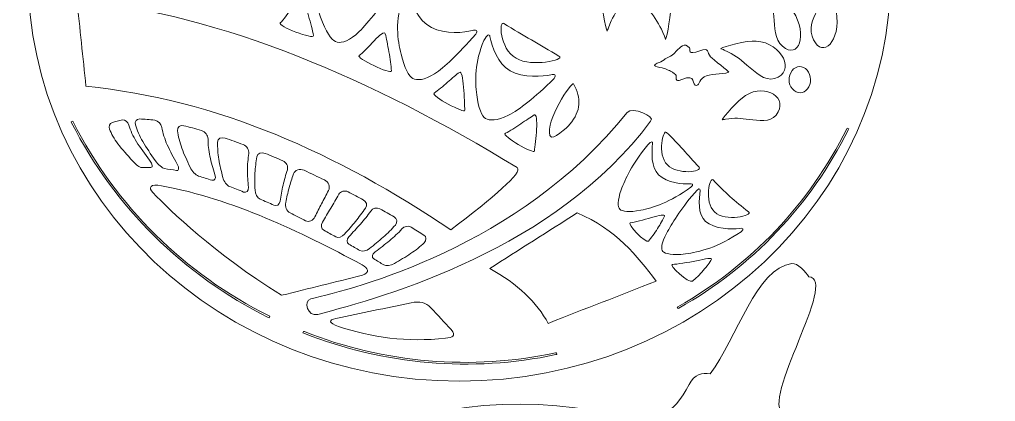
# Model space of a CAD drawing. Header units: centimetres. Extents: x -17.1 to 15.8, y -12.4 to 11.5.
# Drawn here: x -17.06 to -5.74, y -0.8 to 3.62 of the extents above; entities that cross this region are included whole.
import ezdxf

# ---------------------------------------------------------------- set-up
doc = ezdxf.new("R2010")
doc.units = ezdxf.units.CM
doc.header["$MEASUREMENT"] = 0
doc.layers.add('layer 1', color=7, linetype='Continuous')

msp = doc.modelspace()

# ---------------------------------------------------------------- linework, layer by layer
at = {"layer": 'layer 1', "color": 250, "lineweight": 9}
for points, knots in [([(-6.95005, 4.15942), (-6.95191, 4.15942), (-6.95289, 4.15942), (-6.95289, 4.15942), (-6.95289, 4.15942), (-6.84752, 5.73556), (-7.51588, 7.33864), (-8.77513, 8.37979), (-8.77513, 8.37979), (-8.79575, 8.46833), (-8.84181, 8.61394), (-8.91381, 8.68233), (-8.91381, 8.68233), (-9.13474, 8.85594), (-8.71631, 9.31358), (-8.98261, 9.44621), (-8.98261, 9.44621), (-9.26421, 9.59635), (-8.33799, 11.01398), (-8.69105, 11.03685), (-8.69105, 11.03685), (-8.71994, 11.08745), (-8.82446, 11.19837), (-8.88571, 11.19063), (-8.88571, 11.19063), (-9.29943, 11.13835), (-9.52256, 10.32966), (-9.83538, 9.91048), (-9.83538, 9.91048), (-9.92912, 9.92759), (-10.01468, 9.90805), (-10.0781, 9.78866), (-10.0781, 9.78866), (-10.16897, 9.62331), (-10.26619, 9.47242), (-10.40031, 9.45505), (-10.40031, 9.45505), (-10.49859, 9.44231), (-10.65307, 9.42234), (-10.76512, 9.39729), (-10.76512, 9.39729), (-13.01352, 9.98274), (-15.42172, 8.97058), (-16.47814, 6.84959), (-16.47814, 6.84959), (-16.90797, 5.98662), (-17.05648, 5.05557), (-16.95871, 4.15766), (-16.95871, 4.15766), (-16.95865, 4.15708), (-16.95831, 4.15942), (-16.9589, 4.15942), (-16.9589, 4.15942), (-16.9589, 1.55008), (-14.71835, -0.56519), (-11.95448, -0.56519), (-11.95448, -0.56519), (-9.1906, -0.56519), (-6.95005, 1.55008), (-6.95005, 4.15942)], [0, 0, 0, 0, 0.0625, 0.0625, 0.0625, 0.0625, 0.125, 0.125, 0.125, 0.125, 0.1875, 0.1875, 0.1875, 0.1875, 0.25, 0.25, 0.25, 0.25, 0.3125, 0.3125, 0.3125, 0.3125, 0.375, 0.375, 0.375, 0.375, 0.4375, 0.4375, 0.4375, 0.4375, 0.5, 0.5, 0.5, 0.5, 0.5625, 0.5625, 0.5625, 0.5625, 0.625, 0.625, 0.625, 0.625, 0.6875, 0.6875, 0.6875, 0.6875, 0.75, 0.75, 0.75, 0.75, 0.8125, 0.8125, 0.8125, 0.8125, 0.875, 0.875, 0.875, 0.875, 1, 1, 1, 1]), ([(-13.59799, 4.33257), (-13.57101, 4.40862), (-13.5456, 4.4225), (-13.53293, 4.38577), (-13.53293, 4.38577), (-13.49468, 4.27485), (-13.40524, 4.07081), (-13.24722, 4.00215), (-13.24722, 4.00215), (-13.08212, 3.93038), (-12.84975, 3.9651), (-12.76835, 3.99613), (-12.76835, 3.99613), (-12.72755, 4.01171), (-12.69341, 4.00043), (-12.72295, 3.95577), (-12.72295, 3.95577), (-12.82171, 3.82615), (-12.90816, 3.72438), (-12.97806, 3.63945), (-12.97806, 3.63945), (-13.04656, 3.55616), (-13.10434, 3.4917), (-13.15606, 3.44716), (-13.15606, 3.44716), (-13.25855, 3.35888), (-13.34566, 3.34712), (-13.39197, 3.36807), (-13.39197, 3.36807), (-13.43894, 3.38929), (-13.50459, 3.48446), (-13.56411, 3.65234), (-13.56411, 3.65234), (-13.59388, 3.73625), (-13.62377, 3.83718), (-13.63462, 3.9536), (-13.63462, 3.9536), (-13.64527, 4.06736), (-13.6349, 4.19562), (-13.59799, 4.33257)], [0, 0, 0, 0, 0.09090909, 0.09090909, 0.09090909, 0.09090909, 0.18181818, 0.18181818, 0.18181818, 0.18181818, 0.27272727, 0.27272727, 0.27272727, 0.27272727, 0.36363636, 0.36363636, 0.36363636, 0.36363636, 0.45454545, 0.45454545, 0.45454545, 0.45454545, 0.54545455, 0.54545455, 0.54545455, 0.54545455, 0.63636364, 0.63636364, 0.63636364, 0.63636364, 0.72727273, 0.72727273, 0.72727273, 0.72727273, 0.81818182, 0.81818182, 0.81818182, 0.81818182, 1, 1, 1, 1]), ([(-10.24094, 3.48937), (-10.26043, 3.52102), (-10.3132, 3.80833), (-10.30609, 3.9217), (-10.30609, 3.9217), (-10.2859, 4.24353), (-10.0093, 4.37909), (-9.95245, 4.11365), (-9.95245, 4.11365), (-9.92608, 3.99056), (-10.01203, 3.88775), (-10.08126, 3.78993), (-10.08126, 3.78993), (-10.14245, 3.70346), (-10.18356, 3.64664), (-10.22633, 3.5287), (-10.22633, 3.5287), (-10.23033, 3.51771), (-10.23971, 3.4874), (-10.24094, 3.48937)], [0, 0, 0, 0, 0.16666667, 0.16666667, 0.16666667, 0.16666667, 0.33333333, 0.33333333, 0.33333333, 0.33333333, 0.5, 0.5, 0.5, 0.5, 0.66666667, 0.66666667, 0.66666667, 0.66666667, 1, 1, 1, 1]), ([(-9.56274, 3.3919), (-9.54391, 3.42251), (-9.49662, 3.70669), (-9.50374, 3.82064), (-9.50374, 3.82064), (-9.52383, 4.14263), (-9.79427, 4.29103), (-9.85315, 4.02768), (-9.85315, 4.02768), (-9.88058, 3.90498), (-9.79351, 3.79734), (-9.72503, 3.69677), (-9.72503, 3.69677), (-9.66394, 3.607), (-9.6235, 3.55024), (-9.57668, 3.43148), (-9.57668, 3.43148), (-9.5723, 3.4203), (-9.56364, 3.39044), (-9.56274, 3.3919)], [0, 0, 0, 0, 0.16666667, 0.16666667, 0.16666667, 0.16666667, 0.33333333, 0.33333333, 0.33333333, 0.33333333, 0.5, 0.5, 0.5, 0.5, 0.66666667, 0.66666667, 0.66666667, 0.66666667, 1, 1, 1, 1]), ([(-7.68661, 4.0877), (-7.66701, 4.05695), (-7.58239, 3.76958), (-7.57429, 3.65242), (-7.57429, 3.65242), (-7.55139, 3.32122), (-7.77785, 3.16713), (-7.86228, 3.43209), (-7.86228, 3.43209), (-7.90141, 3.5548), (-7.83577, 3.66388), (-7.78701, 3.76849), (-7.78701, 3.76849), (-7.74392, 3.8608), (-7.71645, 3.92274), (-7.69303, 4.04471), (-7.69303, 4.04471), (-7.69068, 4.05709), (-7.68729, 4.08879), (-7.68661, 4.0877)], [0, 0, 0, 0, 0.16666667, 0.16666667, 0.16666667, 0.16666667, 0.33333333, 0.33333333, 0.33333333, 0.33333333, 0.5, 0.5, 0.5, 0.5, 0.66666667, 0.66666667, 0.66666667, 0.66666667, 1, 1, 1, 1]), ([(-8.36872, 4.00464), (-8.33693, 3.9933), (-8.14178, 3.80918), (-8.08167, 3.71492), (-8.08167, 3.71492), (-7.91225, 3.44912), (-8.01531, 3.14996), (-8.20599, 3.31521), (-8.20599, 3.31521), (-8.29654, 3.3937), (-8.29657, 3.53357), (-8.30644, 3.65915), (-8.30644, 3.65915), (-8.31511, 3.76916), (-8.31924, 3.84293), (-8.35539, 3.96384), (-8.35539, 3.96384), (-8.35851, 3.97432), (-8.36977, 4.00499), (-8.36872, 4.00464)], [0, 0, 0, 0, 0.16666667, 0.16666667, 0.16666667, 0.16666667, 0.33333333, 0.33333333, 0.33333333, 0.33333333, 0.5, 0.5, 0.5, 0.5, 0.66666667, 0.66666667, 0.66666667, 0.66666667, 1, 1, 1, 1]), ([(-16.39157, 3.85637), (-14.68008, 3.66677), (-12.97877, 2.94208), (-11.28334, 1.90802), (-11.28334, 1.90802), (-11.2132, 1.85524), (-11.55788, 1.56453), (-12.05431, 1.18683), (-12.05431, 1.18683), (-13.3711, 2.07402), (-14.76205, 2.69791), (-16.28592, 2.85024), (-16.28592, 2.85024), (-16.32111, 3.18562), (-16.35635, 3.52098), (-16.39157, 3.85637)], [0, 0, 0, 0, 0.2, 0.2, 0.2, 0.2, 0.4, 0.4, 0.4, 0.4, 0.6, 0.6, 0.6, 0.6, 1, 1, 1, 1]), ([(-14.03284, 3.58372), (-14.0722, 3.55298), (-13.6353, 3.38214), (-13.64591, 3.43845), (-13.64591, 3.43845), (-13.65727, 3.49882), (-13.68026, 3.58354), (-13.70416, 3.6664), (-13.70416, 3.6664), (-13.72832, 3.7501), (-13.75298, 3.83099), (-13.76939, 3.88178), (-13.76939, 3.88178), (-13.78104, 3.91787), (-13.83381, 3.86137), (-13.88606, 3.78493), (-13.88606, 3.78493), (-13.93842, 3.70831), (-13.99597, 3.61254), (-14.03284, 3.58372)], [0, 0, 0, 0, 0.16666667, 0.16666667, 0.16666667, 0.16666667, 0.33333333, 0.33333333, 0.33333333, 0.33333333, 0.5, 0.5, 0.5, 0.5, 0.66666667, 0.66666667, 0.66666667, 0.66666667, 1, 1, 1, 1]), ([(-12.60813, 3.87647), (-12.57638, 3.94898), (-12.55115, 3.96016), (-12.54086, 3.92387), (-12.54086, 3.92387), (-12.50883, 3.81124), (-12.43274, 3.60748), (-12.27929, 3.52979), (-12.27929, 3.52979), (-12.12174, 3.45006), (-11.8869, 3.47078), (-11.80585, 3.4968), (-11.80585, 3.4968), (-11.76387, 3.51029), (-11.7313, 3.49738), (-11.76329, 3.4551), (-11.76329, 3.4551), (-11.86982, 3.33327), (-11.96245, 3.23825), (-12.0402, 3.16218), (-12.0402, 3.16218), (-12.11728, 3.08676), (-12.18473, 3.03183), (-12.24324, 2.99424), (-12.24324, 2.99424), (-12.35915, 2.91977), (-12.4495, 2.91619), (-12.49306, 2.93987), (-12.49306, 2.93987), (-12.53886, 2.96479), (-12.5921, 3.06056), (-12.63117, 3.22223), (-12.63117, 3.22223), (-12.65083, 3.3036), (-12.67065, 3.40176), (-12.67116, 3.51317), (-12.67116, 3.51317), (-12.67167, 3.62328), (-12.65286, 3.74577), (-12.60813, 3.87647)], [0, 0, 0, 0, 0.09090909, 0.09090909, 0.09090909, 0.09090909, 0.18181818, 0.18181818, 0.18181818, 0.18181818, 0.27272727, 0.27272727, 0.27272727, 0.27272727, 0.36363636, 0.36363636, 0.36363636, 0.36363636, 0.45454545, 0.45454545, 0.45454545, 0.45454545, 0.54545455, 0.54545455, 0.54545455, 0.54545455, 0.63636364, 0.63636364, 0.63636364, 0.63636364, 0.72727273, 0.72727273, 0.72727273, 0.72727273, 0.81818182, 0.81818182, 0.81818182, 0.81818182, 1, 1, 1, 1]), ([(-11.43684, 3.57564), (-11.49709, 3.62128), (-11.49516, 3.29188), (-11.29532, 3.17436), (-11.29532, 3.17436), (-11.20017, 3.11838), (-11.06108, 3.11736), (-10.95419, 3.13144), (-10.95419, 3.13144), (-10.84139, 3.14631), (-10.75729, 3.17462), (-10.79897, 3.2005), (-10.79897, 3.2005), (-11.0289, 3.33222), (-11.20954, 3.44014), (-11.43684, 3.57564)], [0, 0, 0, 0, 0.2, 0.2, 0.2, 0.2, 0.4, 0.4, 0.4, 0.4, 0.6, 0.6, 0.6, 0.6, 1, 1, 1, 1]), ([(-13.11816, 3.20764), (-13.16223, 3.1831), (-12.73944, 2.97613), (-12.74274, 3.03044), (-12.74274, 3.03044), (-12.74621, 3.08823), (-12.75801, 3.16973), (-12.77191, 3.24955), (-12.77191, 3.24955), (-12.78591, 3.32997), (-12.80222, 3.40816), (-12.81375, 3.45778), (-12.81375, 3.45778), (-12.82192, 3.49281), (-12.87996, 3.44419), (-12.94206, 3.37845), (-12.94206, 3.37845), (-13.00463, 3.31226), (-13.07664, 3.23074), (-13.11816, 3.20764)], [0, 0, 0, 0, 0.16666667, 0.16666667, 0.16666667, 0.16666667, 0.33333333, 0.33333333, 0.33333333, 0.33333333, 0.5, 0.5, 0.5, 0.5, 0.66666667, 0.66666667, 0.66666667, 0.66666667, 1, 1, 1, 1]), ([(-11.6695, 3.38181), (-11.6329, 3.45092), (-11.60718, 3.46172), (-11.59915, 3.42512), (-11.59915, 3.42512), (-11.57467, 3.31363), (-11.51372, 3.11142), (-11.36699, 3.03047), (-11.36699, 3.03047), (-11.21568, 2.94696), (-10.9795, 2.96067), (-10.89539, 2.98353), (-10.89539, 2.98353), (-10.85235, 2.99525), (-10.82099, 2.98245), (-10.85638, 2.94203), (-10.85638, 2.94203), (-10.97164, 2.82613), (-11.07238, 2.73685), (-11.15869, 2.66684), (-11.15869, 2.66684), (-11.24461, 2.59713), (-11.32039, 2.54763), (-11.3859, 2.51466), (-11.3859, 2.51466), (-11.51567, 2.4493), (-11.61009, 2.45178), (-11.65078, 2.47678), (-11.65078, 2.47678), (-11.6937, 2.50316), (-11.7345, 2.59662), (-11.75328, 2.75177), (-11.75328, 2.75177), (-11.76281, 2.83057), (-11.77026, 2.92509), (-11.76016, 3.03169), (-11.76016, 3.03169), (-11.7501, 3.138), (-11.72267, 3.25606), (-11.6695, 3.38181)], [0, 0, 0, 0, 0.09090909, 0.09090909, 0.09090909, 0.09090909, 0.18181818, 0.18181818, 0.18181818, 0.18181818, 0.27272727, 0.27272727, 0.27272727, 0.27272727, 0.36363636, 0.36363636, 0.36363636, 0.36363636, 0.45454545, 0.45454545, 0.45454545, 0.45454545, 0.54545455, 0.54545455, 0.54545455, 0.54545455, 0.63636364, 0.63636364, 0.63636364, 0.63636364, 0.72727273, 0.72727273, 0.72727273, 0.72727273, 0.81818182, 0.81818182, 0.81818182, 0.81818182, 1, 1, 1, 1]), ([(-9.51582, 3.03307), (-9.51615, 3.03303), (-9.60688, 3.06787), (-9.63236, 3.06938), (-9.63236, 3.06938), (-9.6432, 3.07005), (-9.67903, 3.08333), (-9.68954, 3.08972), (-9.68954, 3.08972), (-9.67033, 3.12828), (-9.63228, 3.11386), (-9.58049, 3.15848), (-9.58049, 3.15848), (-9.53835, 3.19479), (-9.51693, 3.17338), (-9.43549, 3.2594), (-9.43549, 3.2594), (-9.39328, 3.30399), (-9.34312, 3.36477), (-9.28593, 3.29439), (-9.28593, 3.29439), (-9.26892, 3.27348), (-9.31754, 3.20556), (-9.1646, 3.26271), (-9.1646, 3.26271), (-9.05256, 3.30457), (-9.08467, 3.23799), (-9.04046, 3.19154), (-9.04046, 3.19154), (-9.0102, 3.15975), (-8.82439, 3.02152), (-8.82812, 3.01472), (-8.82812, 3.01472), (-8.83826, 2.99614), (-9.02961, 2.99262), (-9.08151, 2.97398), (-9.08151, 2.97398), (-9.18594, 2.93652), (-9.15535, 2.86834), (-9.20546, 2.86026), (-9.20546, 2.86026), (-9.25836, 2.85173), (-9.20375, 3.00663), (-9.37287, 2.92964), (-9.37287, 2.92964), (-9.47295, 2.88408), (-9.42118, 2.96532), (-9.44686, 2.98632), (-9.44686, 2.98632), (-9.45394, 2.99209), (-9.51063, 3.03385), (-9.51582, 3.03307)], [0, 0, 0, 0, 0.07142857, 0.07142857, 0.07142857, 0.07142857, 0.14285714, 0.14285714, 0.14285714, 0.14285714, 0.21428571, 0.21428571, 0.21428571, 0.21428571, 0.28571429, 0.28571429, 0.28571429, 0.28571429, 0.35714286, 0.35714286, 0.35714286, 0.35714286, 0.42857143, 0.42857143, 0.42857143, 0.42857143, 0.5, 0.5, 0.5, 0.5, 0.57142857, 0.57142857, 0.57142857, 0.57142857, 0.64285714, 0.64285714, 0.64285714, 0.64285714, 0.71428571, 0.71428571, 0.71428571, 0.71428571, 0.78571429, 0.78571429, 0.78571429, 0.78571429, 0.85714286, 0.85714286, 0.85714286, 0.85714286, 1, 1, 1, 1]), ([(-8.92072, 3.28682), (-8.89105, 3.3102), (-8.62054, 3.38244), (-8.51185, 3.37436), (-8.51185, 3.37436), (-8.20462, 3.35152), (-8.04895, 3.01333), (-8.29786, 2.94049), (-8.29786, 2.94049), (-8.41522, 2.90615), (-8.51961, 3.01313), (-8.61806, 3.09609), (-8.61806, 3.09609), (-8.70662, 3.17072), (-8.7641, 3.21829), (-8.88151, 3.2704), (-8.88151, 3.2704), (-8.89273, 3.27537), (-8.9219, 3.28588), (-8.92072, 3.28682)], [0, 0, 0, 0, 0.16666667, 0.16666667, 0.16666667, 0.16666667, 0.33333333, 0.33333333, 0.33333333, 0.33333333, 0.5, 0.5, 0.5, 0.5, 0.66666667, 0.66666667, 0.66666667, 0.66666667, 1, 1, 1, 1]), ([(-7.94034, 3.05516), (-7.88192, 3.00974), (-7.86321, 2.91346), (-7.90002, 2.84326), (-7.90002, 2.84326), (-7.93684, 2.7731), (-8.01342, 2.75572), (-8.07184, 2.80113), (-8.07184, 2.80113), (-8.13027, 2.84652), (-8.14801, 2.93728), (-8.11118, 3.00747), (-8.11118, 3.00747), (-8.07439, 3.07764), (-7.99877, 3.10054), (-7.94034, 3.05516)], [0, 0, 0, 0, 0.2, 0.2, 0.2, 0.2, 0.4, 0.4, 0.4, 0.4, 0.6, 0.6, 0.6, 0.6, 1, 1, 1, 1]), ([(-11.89085, 2.5735), (-11.88512, 2.52557), (-12.29201, 2.74142), (-12.24612, 2.77214), (-12.24612, 2.77214), (-12.20028, 2.80283), (-12.14431, 2.85078), (-12.09173, 2.8965), (-12.09173, 2.8965), (-12.03903, 2.94233), (-11.98833, 2.98619), (-11.95369, 3.01141), (-11.95369, 3.01141), (-11.92892, 3.02949), (-11.91374, 2.94315), (-11.90497, 2.8404), (-11.90497, 2.8404), (-11.89625, 2.73863), (-11.89671, 2.62226), (-11.89085, 2.5735)], [0, 0, 0, 0, 0.16666667, 0.16666667, 0.16666667, 0.16666667, 0.33333333, 0.33333333, 0.33333333, 0.33333333, 0.5, 0.5, 0.5, 0.5, 0.66666667, 0.66666667, 0.66666667, 0.66666667, 1, 1, 1, 1]), ([(-10.6322, 2.87864), (-10.53623, 2.7107), (-10.54445, 2.56515), (-10.67211, 2.41127), (-10.67211, 2.41127), (-10.69916, 2.37872), (-10.87812, 2.20819), (-10.90341, 2.27832), (-10.90341, 2.27832), (-10.96382, 2.44592), (-10.6493, 2.90852), (-10.6322, 2.87864)], [0, 0, 0, 0, 0.25, 0.25, 0.25, 0.25, 0.5, 0.5, 0.5, 0.5, 1, 1, 1, 1]), ([(-8.90487, 2.46116), (-8.89378, 2.49532), (-8.72086, 2.69169), (-8.63565, 2.74377), (-8.63565, 2.74377), (-8.3938, 2.89163), (-8.12614, 2.70811), (-8.28104, 2.51687), (-8.28104, 2.51687), (-8.3538, 2.42707), (-8.48068, 2.4543), (-8.59342, 2.46685), (-8.59342, 2.46685), (-8.69164, 2.47776), (-8.75812, 2.48859), (-8.86876, 2.46896), (-8.86876, 2.46896), (-8.87859, 2.46721), (-8.90529, 2.45984), (-8.90487, 2.46116)], [0, 0, 0, 0, 0.16666667, 0.16666667, 0.16666667, 0.16666667, 0.33333333, 0.33333333, 0.33333333, 0.33333333, 0.5, 0.5, 0.5, 0.5, 0.66666667, 0.66666667, 0.66666667, 0.66666667, 1, 1, 1, 1]), ([(-13.67814, 0.38747), (-13.7641, 0.36679), (-13.71703, 0.17602), (-13.59736, 0.20798), (-13.59736, 0.20798), (-12.82306, 0.40965), (-10.84605, 0.95727), (-9.73611, 2.44554), (-9.73611, 2.44554), (-9.67283, 2.50296), (-9.95203, 2.61702), (-10.00903, 2.54615), (-10.00903, 2.54615), (-11.2719, 0.97565), (-13.17633, 0.50644), (-13.67814, 0.38747)], [0, 0, 0, 0, 0.2, 0.2, 0.2, 0.2, 0.4, 0.4, 0.4, 0.4, 0.6, 0.6, 0.6, 0.6, 1, 1, 1, 1]), ([(-11.08214, 2.10154), (-11.08291, 2.05547), (-11.47279, 2.2781), (-11.42103, 2.30529), (-11.42103, 2.30529), (-11.36927, 2.33248), (-11.30413, 2.3749), (-11.24314, 2.41541), (-11.24314, 2.41541), (-11.18229, 2.45586), (-11.12456, 2.49482), (-11.08653, 2.51798), (-11.08653, 2.51798), (-11.05979, 2.53426), (-11.05356, 2.45142), (-11.05827, 2.35402), (-11.05827, 2.35402), (-11.06297, 2.25717), (-11.08134, 2.14774), (-11.08214, 2.10154)], [0, 0, 0, 0, 0.16666667, 0.16666667, 0.16666667, 0.16666667, 0.33333333, 0.33333333, 0.33333333, 0.33333333, 0.5, 0.5, 0.5, 0.5, 0.66666667, 0.66666667, 0.66666667, 0.66666667, 1, 1, 1, 1]), ([(-14.1707, 0.1728), (-15.15488, 0.663), (-15.95403, 1.44765), (-16.4526, 2.42837), (-16.4526, 2.42837), (-16.4526, 2.42837), (-16.45714, 2.43728), (-16.45714, 2.43728), (-16.45714, 2.43728), (-16.45714, 2.43728), (-16.43931, 2.44635), (-16.43931, 2.44635), (-16.43931, 2.44635), (-16.43931, 2.44635), (-16.43478, 2.43743), (-16.43478, 2.43743), (-16.43478, 2.43743), (-15.93814, 1.46054), (-15.14212, 0.67899), (-14.16178, 0.1907), (-14.16178, 0.1907), (-14.16178, 0.1907), (-14.15283, 0.18624), (-14.15283, 0.18624), (-14.15283, 0.18624), (-14.15283, 0.18624), (-14.16175, 0.16834), (-14.16175, 0.16834), (-14.16175, 0.16834), (-14.16175, 0.16834), (-14.1707, 0.1728), (-14.1707, 0.1728)], [0, 0, 0, 0, 0.11111111, 0.11111111, 0.11111111, 0.11111111, 0.22222222, 0.22222222, 0.22222222, 0.22222222, 0.33333333, 0.33333333, 0.33333333, 0.33333333, 0.44444444, 0.44444444, 0.44444444, 0.44444444, 0.55555556, 0.55555556, 0.55555556, 0.55555556, 0.66666667, 0.66666667, 0.66666667, 0.66666667, 0.77777778, 0.77777778, 0.77777778, 0.77777778, 1, 1, 1, 1]), ([(-15.98446, 2.42819), (-15.94569, 2.441), (-15.90556, 2.45549), (-15.86007, 2.46182), (-15.86007, 2.46182), (-15.82987, 2.46602), (-15.8011, 2.43605), (-15.78949, 2.3989), (-15.78949, 2.3989), (-15.77018, 2.3372), (-15.74033, 2.27362), (-15.69959, 2.20782), (-15.69959, 2.20782), (-15.65594, 2.13727), (-15.60174, 2.06663), (-15.54743, 1.99336), (-15.54743, 1.99336), (-15.51227, 1.9459), (-15.50714, 1.90976), (-15.53218, 1.91072), (-15.53218, 1.91072), (-15.56983, 1.91213), (-15.60481, 1.9098), (-15.63891, 1.90802), (-15.63891, 1.90802), (-15.66003, 1.90692), (-15.70569, 1.94151), (-15.74477, 1.9854), (-15.74477, 1.9854), (-15.80528, 2.05335), (-15.8653, 2.1182), (-15.91435, 2.18337), (-15.91435, 2.18337), (-15.95877, 2.24245), (-15.99169, 2.29986), (-16.0124, 2.35453), (-16.0124, 2.35453), (-16.02464, 2.38685), (-16.00849, 2.42023), (-15.98446, 2.42819)], [0, 0, 0, 0, 0.09090909, 0.09090909, 0.09090909, 0.09090909, 0.18181818, 0.18181818, 0.18181818, 0.18181818, 0.27272727, 0.27272727, 0.27272727, 0.27272727, 0.36363636, 0.36363636, 0.36363636, 0.36363636, 0.45454545, 0.45454545, 0.45454545, 0.45454545, 0.54545455, 0.54545455, 0.54545455, 0.54545455, 0.63636364, 0.63636364, 0.63636364, 0.63636364, 0.72727273, 0.72727273, 0.72727273, 0.72727273, 0.81818182, 0.81818182, 0.81818182, 0.81818182, 1, 1, 1, 1]), ([(-15.66225, 2.47168), (-15.6055, 2.46882), (-15.5478, 2.46648), (-15.48666, 2.45793), (-15.48666, 2.45793), (-15.4472, 2.45242), (-15.41392, 2.4135), (-15.40617, 2.37271), (-15.40617, 2.37271), (-15.39371, 2.3073), (-15.37296, 2.23981), (-15.34267, 2.17083), (-15.34267, 2.17083), (-15.31061, 2.09787), (-15.26885, 2.02502), (-15.22751, 1.94969), (-15.22751, 1.94969), (-15.20098, 1.90133), (-15.20684, 1.86742), (-15.2369, 1.87374), (-15.2369, 1.87374), (-15.28411, 1.8836), (-15.32901, 1.89002), (-15.37336, 1.89664), (-15.37336, 1.89664), (-15.40106, 1.9008), (-15.44786, 1.94254), (-15.4814, 1.99065), (-15.4814, 1.99065), (-15.53335, 2.0651), (-15.58542, 2.13688), (-15.62693, 2.20879), (-15.62693, 2.20879), (-15.66552, 2.27567), (-15.69411, 2.34124), (-15.71239, 2.40434), (-15.71239, 2.40434), (-15.72361, 2.44294), (-15.69768, 2.47345), (-15.66225, 2.47168)], [0, 0, 0, 0, 0.09090909, 0.09090909, 0.09090909, 0.09090909, 0.18181818, 0.18181818, 0.18181818, 0.18181818, 0.27272727, 0.27272727, 0.27272727, 0.27272727, 0.36363636, 0.36363636, 0.36363636, 0.36363636, 0.45454545, 0.45454545, 0.45454545, 0.45454545, 0.54545455, 0.54545455, 0.54545455, 0.54545455, 0.63636364, 0.63636364, 0.63636364, 0.63636364, 0.72727273, 0.72727273, 0.72727273, 0.72727273, 0.81818182, 0.81818182, 0.81818182, 0.81818182, 1, 1, 1, 1]), ([(-15.15136, 2.39332), (-15.08426, 2.37785), (-15.01546, 2.35786), (-14.94632, 2.33766), (-14.94632, 2.33766), (-14.90282, 2.32495), (-14.87061, 2.28108), (-14.87005, 2.23959), (-14.87005, 2.23959), (-14.86924, 2.17487), (-14.86268, 2.10811), (-14.84857, 2.04034), (-14.84857, 2.04034), (-14.83391, 1.96992), (-14.811, 1.89911), (-14.7891, 1.82681), (-14.7891, 1.82681), (-14.77493, 1.78004), (-14.79272, 1.75109), (-14.82589, 1.76178), (-14.82589, 1.76178), (-14.87788, 1.77858), (-14.9298, 1.79573), (-14.98107, 1.81029), (-14.98107, 1.81029), (-15.01295, 1.81939), (-15.05538, 1.86539), (-15.07787, 1.91372), (-15.07787, 1.91372), (-15.11262, 1.98846), (-15.14775, 2.06121), (-15.17392, 2.13369), (-15.17392, 2.13369), (-15.19888, 2.20277), (-15.21476, 2.27039), (-15.22321, 2.33598), (-15.22321, 2.33598), (-15.22854, 2.3772), (-15.19333, 2.40302), (-15.15136, 2.39332)], [0, 0, 0, 0, 0.09090909, 0.09090909, 0.09090909, 0.09090909, 0.18181818, 0.18181818, 0.18181818, 0.18181818, 0.27272727, 0.27272727, 0.27272727, 0.27272727, 0.36363636, 0.36363636, 0.36363636, 0.36363636, 0.45454545, 0.45454545, 0.45454545, 0.45454545, 0.54545455, 0.54545455, 0.54545455, 0.54545455, 0.63636364, 0.63636364, 0.63636364, 0.63636364, 0.72727273, 0.72727273, 0.72727273, 0.72727273, 0.81818182, 0.81818182, 0.81818182, 0.81818182, 1, 1, 1, 1]), ([(-14.6724, 2.25001), (-14.60282, 2.22632), (-14.53271, 2.20111), (-14.46281, 2.1745), (-14.46281, 2.1745), (-14.4187, 2.15768), (-14.39096, 2.11174), (-14.39695, 2.07132), (-14.39695, 2.07132), (-14.40624, 2.00898), (-14.4127, 1.94567), (-14.41309, 1.88087), (-14.41309, 1.88087), (-14.41344, 1.81506), (-14.40727, 1.74805), (-14.40221, 1.68044), (-14.40221, 1.68044), (-14.39894, 1.63654), (-14.42499, 1.61187), (-14.45854, 1.62535), (-14.45854, 1.62535), (-14.51212, 1.64689), (-14.56525, 1.66852), (-14.61799, 1.68814), (-14.61799, 1.68814), (-14.65124, 1.70051), (-14.68604, 1.74779), (-14.69777, 1.79413), (-14.69777, 1.79413), (-14.7158, 1.86545), (-14.73464, 1.93574), (-14.7458, 2.00513), (-14.7458, 2.00513), (-14.75666, 2.0725), (-14.75984, 2.13847), (-14.75843, 2.20286), (-14.75843, 2.20286), (-14.75752, 2.24414), (-14.71691, 2.26516), (-14.6724, 2.25001)], [0, 0, 0, 0, 0.09090909, 0.09090909, 0.09090909, 0.09090909, 0.18181818, 0.18181818, 0.18181818, 0.18181818, 0.27272727, 0.27272727, 0.27272727, 0.27272727, 0.36363636, 0.36363636, 0.36363636, 0.36363636, 0.45454545, 0.45454545, 0.45454545, 0.45454545, 0.54545455, 0.54545455, 0.54545455, 0.54545455, 0.63636364, 0.63636364, 0.63636364, 0.63636364, 0.72727273, 0.72727273, 0.72727273, 0.72727273, 0.81818182, 0.81818182, 0.81818182, 0.81818182, 1, 1, 1, 1]), ([(-9.5508, 2.31655), (-9.59156, 2.35777), (-9.66372, 2.06571), (-9.54137, 1.9393), (-9.54137, 1.9393), (-9.48299, 1.87891), (-9.37878, 1.8591), (-9.29599, 1.86116), (-9.29599, 1.86116), (-9.21237, 1.86328), (-9.14951, 1.88614), (-9.17399, 1.91379), (-9.17399, 1.91379), (-9.24106, 1.98555), (-9.30026, 2.05155), (-9.35941, 2.11757), (-9.35941, 2.11757), (-9.41864, 2.18359), (-9.47965, 2.24807), (-9.5508, 2.31655)], [0, 0, 0, 0, 0.16666667, 0.16666667, 0.16666667, 0.16666667, 0.33333333, 0.33333333, 0.33333333, 0.33333333, 0.5, 0.5, 0.5, 0.5, 0.66666667, 0.66666667, 0.66666667, 0.66666667, 1, 1, 1, 1]), ([(-7.44254, 2.34915), (-7.87795, 1.47494), (-8.55847, 0.75971), (-9.40873, 0.27969), (-9.40873, 0.27969), (-9.40873, 0.27969), (-9.41744, 0.27478), (-9.41744, 0.27478), (-9.41744, 0.27478), (-9.41744, 0.27478), (-9.42727, 0.29219), (-9.42727, 0.29219), (-9.42727, 0.29219), (-9.42727, 0.29219), (-9.41857, 0.29711), (-9.41857, 0.29711), (-9.41857, 0.29711), (-8.57178, 0.77516), (-7.89407, 1.48743), (-7.46044, 2.35807), (-7.46044, 2.35807), (-7.46044, 2.35807), (-7.45598, 2.36702), (-7.45598, 2.36702), (-7.45598, 2.36702), (-7.45598, 2.36702), (-7.43808, 2.3581), (-7.43808, 2.3581), (-7.43808, 2.3581), (-7.43808, 2.3581), (-7.44254, 2.34915), (-7.44254, 2.34915)], [0, 0, 0, 0, 0.11111111, 0.11111111, 0.11111111, 0.11111111, 0.22222222, 0.22222222, 0.22222222, 0.22222222, 0.33333333, 0.33333333, 0.33333333, 0.33333333, 0.44444444, 0.44444444, 0.44444444, 0.44444444, 0.55555556, 0.55555556, 0.55555556, 0.55555556, 0.66666667, 0.66666667, 0.66666667, 0.66666667, 0.77777778, 0.77777778, 0.77777778, 0.77777778, 1, 1, 1, 1]), ([(-9.78434, 2.15379), (-9.73516, 2.21108), (-9.70993, 2.21933), (-9.71295, 2.18769), (-9.71295, 2.18769), (-9.72217, 2.09114), (-9.73556, 1.91244), (-9.643, 1.82437), (-9.643, 1.82437), (-9.54729, 1.73326), (-9.35803, 1.71125), (-9.28813, 1.72164), (-9.28813, 1.72164), (-9.25244, 1.72695), (-9.23176, 1.71219), (-9.26846, 1.67995), (-9.26846, 1.67995), (-9.39123, 1.59493), (-9.50115, 1.53441), (-9.59815, 1.49361), (-9.59815, 1.49361), (-9.69658, 1.4522), (-9.7808, 1.42898), (-9.84972, 1.41467), (-9.84972, 1.41467), (-9.98688, 1.38618), (-10.06568, 1.40114), (-10.09262, 1.4259), (-10.09262, 1.4259), (-10.12026, 1.45132), (-10.12147, 1.52788), (-10.07745, 1.65039), (-10.07745, 1.65039), (-10.05499, 1.71298), (-10.02304, 1.78747), (-9.97575, 1.87228), (-9.97575, 1.87228), (-9.92857, 1.95683), (-9.86735, 2.05196), (-9.78434, 2.15379)], [0, 0, 0, 0, 0.09090909, 0.09090909, 0.09090909, 0.09090909, 0.18181818, 0.18181818, 0.18181818, 0.18181818, 0.27272727, 0.27272727, 0.27272727, 0.27272727, 0.36363636, 0.36363636, 0.36363636, 0.36363636, 0.45454545, 0.45454545, 0.45454545, 0.45454545, 0.54545455, 0.54545455, 0.54545455, 0.54545455, 0.63636364, 0.63636364, 0.63636364, 0.63636364, 0.72727273, 0.72727273, 0.72727273, 0.72727273, 0.81818182, 0.81818182, 0.81818182, 0.81818182, 1, 1, 1, 1]), ([(-14.20639, 2.07359), (-14.13828, 2.04525), (-14.06999, 2.01727), (-14.00237, 1.98785), (-14.00237, 1.98785), (-13.95996, 1.96939), (-13.93694, 1.92225), (-13.94928, 1.88367), (-13.94928, 1.88367), (-13.96818, 1.82445), (-13.98552, 1.76475), (-13.99943, 1.70393), (-13.99943, 1.70393), (-14.01334, 1.64303), (-14.02417, 1.58108), (-14.0348, 1.5187), (-14.0348, 1.5187), (-14.04173, 1.47817), (-14.0753, 1.45763), (-14.10797, 1.47281), (-14.10797, 1.47281), (-14.15985, 1.49688), (-14.21159, 1.5204), (-14.26376, 1.54301), (-14.26376, 1.54301), (-14.29685, 1.55735), (-14.3235, 1.60431), (-14.32449, 1.64766), (-14.32449, 1.64766), (-14.32604, 1.71424), (-14.32898, 1.78056), (-14.32566, 1.84557), (-14.32566, 1.84557), (-14.32239, 1.90972), (-14.31389, 1.97252), (-14.30242, 2.03453), (-14.30242, 2.03453), (-14.29504, 2.07452), (-14.24988, 2.09168), (-14.20639, 2.07359)], [0, 0, 0, 0, 0.09090909, 0.09090909, 0.09090909, 0.09090909, 0.18181818, 0.18181818, 0.18181818, 0.18181818, 0.27272727, 0.27272727, 0.27272727, 0.27272727, 0.36363636, 0.36363636, 0.36363636, 0.36363636, 0.45454545, 0.45454545, 0.45454545, 0.45454545, 0.54545455, 0.54545455, 0.54545455, 0.54545455, 0.63636364, 0.63636364, 0.63636364, 0.63636364, 0.72727273, 0.72727273, 0.72727273, 0.72727273, 0.81818182, 0.81818182, 0.81818182, 0.81818182, 1, 1, 1, 1]), ([(-13.75481, 1.87704), (-13.67524, 1.84017), (-13.59699, 1.80222), (-13.51928, 1.76498), (-13.51928, 1.76498), (-13.47055, 1.74163), (-13.45031, 1.68576), (-13.47306, 1.64171), (-13.47306, 1.64171), (-13.49924, 1.59101), (-13.52651, 1.54097), (-13.55238, 1.49033), (-13.55238, 1.49033), (-13.57826, 1.43975), (-13.60377, 1.38893), (-13.6291, 1.33808), (-13.6291, 1.33808), (-13.6512, 1.29371), (-13.6995, 1.27314), (-13.73749, 1.29267), (-13.73749, 1.29267), (-13.79702, 1.32328), (-13.8575, 1.35299), (-13.91866, 1.38298), (-13.91866, 1.38298), (-13.95733, 1.40197), (-13.97943, 1.45698), (-13.96861, 1.50579), (-13.96861, 1.50579), (-13.95627, 1.56147), (-13.94433, 1.61738), (-13.92951, 1.67217), (-13.92951, 1.67217), (-13.91467, 1.72698), (-13.89737, 1.78087), (-13.87888, 1.8344), (-13.87888, 1.8344), (-13.86275, 1.88108), (-13.80565, 1.90067), (-13.75481, 1.87704)], [0, 0, 0, 0, 0.09090909, 0.09090909, 0.09090909, 0.09090909, 0.18181818, 0.18181818, 0.18181818, 0.18181818, 0.27272727, 0.27272727, 0.27272727, 0.27272727, 0.36363636, 0.36363636, 0.36363636, 0.36363636, 0.45454545, 0.45454545, 0.45454545, 0.45454545, 0.54545455, 0.54545455, 0.54545455, 0.54545455, 0.63636364, 0.63636364, 0.63636364, 0.63636364, 0.72727273, 0.72727273, 0.72727273, 0.72727273, 0.81818182, 0.81818182, 0.81818182, 0.81818182, 1, 1, 1, 1]), ([(-9.01203, 1.76516), (-9.04679, 1.81225), (-9.12091, 1.51422), (-8.99395, 1.39426), (-8.99395, 1.39426), (-8.93263, 1.33634), (-8.81874, 1.32529), (-8.72838, 1.33458), (-8.72838, 1.33458), (-8.63744, 1.34392), (-8.57008, 1.37404), (-8.60016, 1.39709), (-8.60016, 1.39709), (-8.6801, 1.45796), (-8.74995, 1.51401), (-8.81642, 1.57341), (-8.81642, 1.57341), (-8.88205, 1.63213), (-8.94392, 1.69503), (-9.01203, 1.76516)], [0, 0, 0, 0, 0.16666667, 0.16666667, 0.16666667, 0.16666667, 0.33333333, 0.33333333, 0.33333333, 0.33333333, 0.5, 0.5, 0.5, 0.5, 0.66666667, 0.66666667, 0.66666667, 0.66666667, 1, 1, 1, 1]), ([(-14.01802, 0.42888), (-13.68848, 0.51034), (-13.40666, 0.58005), (-13.07715, 0.66152), (-13.07715, 0.66152), (-12.98909, 0.6988), (-13.01349, 0.74008), (-13.08166, 0.78296), (-13.08166, 0.78296), (-13.81657, 1.17104), (-14.56714, 1.53998), (-15.41012, 1.69892), (-15.41012, 1.69892), (-15.53973, 1.72335), (-15.56635, 1.67639), (-15.50977, 1.61853), (-15.50977, 1.61853), (-15.2983, 1.40229), (-14.81506, 0.92973), (-14.01802, 0.42888)], [0, 0, 0, 0, 0.16666667, 0.16666667, 0.16666667, 0.16666667, 0.33333333, 0.33333333, 0.33333333, 0.33333333, 0.5, 0.5, 0.5, 0.5, 0.66666667, 0.66666667, 0.66666667, 0.66666667, 1, 1, 1, 1]), ([(-13.24606, 1.62845), (-13.18611, 1.59774), (-13.12745, 1.56614), (-13.06867, 1.53485), (-13.06867, 1.53485), (-13.03203, 1.51534), (-13.01959, 1.47083), (-13.04331, 1.43737), (-13.04331, 1.43737), (-13.07999, 1.3856), (-13.11911, 1.33491), (-13.1602, 1.28524), (-13.1602, 1.28524), (-13.20155, 1.23526), (-13.2438, 1.18599), (-13.28588, 1.13651), (-13.28588, 1.13651), (-13.31338, 1.10422), (-13.35913, 1.09135), (-13.388, 1.10719), (-13.388, 1.10719), (-13.43368, 1.13229), (-13.48, 1.15699), (-13.52652, 1.18218), (-13.52652, 1.18218), (-13.55579, 1.19802), (-13.56258, 1.23952), (-13.54199, 1.27491), (-13.54199, 1.27491), (-13.51057, 1.32902), (-13.47917, 1.38311), (-13.44728, 1.43702), (-13.44728, 1.43702), (-13.41538, 1.49093), (-13.38311, 1.54465), (-13.35252, 1.59915), (-13.35252, 1.59915), (-13.3326, 1.63463), (-13.28439, 1.64806), (-13.24606, 1.62845)], [0, 0, 0, 0, 0.09090909, 0.09090909, 0.09090909, 0.09090909, 0.18181818, 0.18181818, 0.18181818, 0.18181818, 0.27272727, 0.27272727, 0.27272727, 0.27272727, 0.36363636, 0.36363636, 0.36363636, 0.36363636, 0.45454545, 0.45454545, 0.45454545, 0.45454545, 0.54545455, 0.54545455, 0.54545455, 0.54545455, 0.63636364, 0.63636364, 0.63636364, 0.63636364, 0.72727273, 0.72727273, 0.72727273, 0.72727273, 0.81818182, 0.81818182, 0.81818182, 0.81818182, 1, 1, 1, 1]), ([(-9.22836, 1.61403), (-9.18088, 1.66921), (-9.1577, 1.67547), (-9.16197, 1.64235), (-9.16197, 1.64235), (-9.1745, 1.54428), (-9.19355, 1.36775), (-9.09752, 1.28425), (-9.09752, 1.28425), (-8.99728, 1.1971), (-8.78751, 1.18775), (-8.70993, 1.20358), (-8.70993, 1.20358), (-8.67037, 1.21167), (-8.64611, 1.19979), (-8.68554, 1.16609), (-8.68554, 1.16609), (-8.81904, 1.07759), (-8.94093, 1.01499), (-9.04988, 0.97633), (-9.04988, 0.97633), (-9.15986, 0.93723), (-9.2546, 0.91738), (-9.3322, 0.90793), (-9.3322, 0.90793), (-9.48454, 0.88939), (-9.56886, 0.91098), (-9.59409, 0.93666), (-9.59409, 0.93666), (-9.62017, 0.96321), (-9.60988, 1.03462), (-9.55087, 1.14605), (-9.55087, 1.14605), (-9.52089, 1.20269), (-9.4819, 1.27118), (-9.4288, 1.34921), (-9.4288, 1.34921), (-9.37541, 1.42767), (-9.31116, 1.51789), (-9.22836, 1.61403)], [0, 0, 0, 0, 0.09090909, 0.09090909, 0.09090909, 0.09090909, 0.18181818, 0.18181818, 0.18181818, 0.18181818, 0.27272727, 0.27272727, 0.27272727, 0.27272727, 0.36363636, 0.36363636, 0.36363636, 0.36363636, 0.45454545, 0.45454545, 0.45454545, 0.45454545, 0.54545455, 0.54545455, 0.54545455, 0.54545455, 0.63636364, 0.63636364, 0.63636364, 0.63636364, 0.72727273, 0.72727273, 0.72727273, 0.72727273, 0.81818182, 0.81818182, 0.81818182, 0.81818182, 1, 1, 1, 1]), ([(-12.87568, 1.42957), (-12.8203, 1.39851), (-12.76502, 1.36801), (-12.71106, 1.33674), (-12.71106, 1.33674), (-12.67744, 1.31727), (-12.67025, 1.27363), (-12.69713, 1.24263), (-12.69713, 1.24263), (-12.73925, 1.19398), (-12.78653, 1.14753), (-12.83671, 1.10294), (-12.83671, 1.10294), (-12.88786, 1.05742), (-12.94215, 1.01449), (-12.99575, 0.97068), (-12.99575, 0.97068), (-13.03067, 0.94216), (-13.08054, 0.93136), (-13.10729, 0.94707), (-13.10729, 0.94707), (-13.14987, 0.97216), (-13.19334, 0.99739), (-13.23673, 1.02183), (-13.23673, 1.02183), (-13.26473, 1.03762), (-13.26382, 1.07637), (-13.23491, 1.10802), (-13.23491, 1.10802), (-13.19069, 1.15644), (-13.14592, 1.20462), (-13.10315, 1.25397), (-13.10315, 1.25397), (-13.06063, 1.30296), (-13.01985, 1.35296), (-12.98239, 1.40423), (-12.98239, 1.40423), (-12.95815, 1.43736), (-12.91091, 1.44933), (-12.87568, 1.42957)], [0, 0, 0, 0, 0.09090909, 0.09090909, 0.09090909, 0.09090909, 0.18181818, 0.18181818, 0.18181818, 0.18181818, 0.27272727, 0.27272727, 0.27272727, 0.27272727, 0.36363636, 0.36363636, 0.36363636, 0.36363636, 0.45454545, 0.45454545, 0.45454545, 0.45454545, 0.54545455, 0.54545455, 0.54545455, 0.54545455, 0.63636364, 0.63636364, 0.63636364, 0.63636364, 0.72727273, 0.72727273, 0.72727273, 0.72727273, 0.81818182, 0.81818182, 0.81818182, 0.81818182, 1, 1, 1, 1]), ([(-10.58854, 1.38319), (-10.13191, 1.18836), (-9.89259, 0.88769), (-9.67319, 0.59407), (-9.67319, 0.59407), (-10.10089, 0.42064), (-10.49501, 0.27654), (-10.92273, 0.10309), (-10.92273, 0.10309), (-11.05664, 0.34634), (-11.27784, 0.56034), (-11.60251, 0.73966), (-11.60251, 0.73966), (-11.26451, 0.95416), (-10.92652, 1.16866), (-10.58854, 1.38319)], [0, 0, 0, 0, 0.2, 0.2, 0.2, 0.2, 0.4, 0.4, 0.4, 0.4, 0.6, 0.6, 0.6, 0.6, 1, 1, 1, 1]), ([(-9.97206, 1.26959), (-10.02069, 1.26489), (-9.78786, 1.02135), (-9.75947, 1.05722), (-9.75947, 1.05722), (-9.72989, 1.09453), (-9.69018, 1.14731), (-9.65584, 1.20126), (-9.65584, 1.20126), (-9.62135, 1.25555), (-9.59187, 1.31063), (-9.57546, 1.34637), (-9.57546, 1.34637), (-9.56367, 1.3721), (-9.63765, 1.35357), (-9.72723, 1.32883), (-9.72723, 1.32883), (-9.81748, 1.30391), (-9.92493, 1.27414), (-9.97206, 1.26959)], [0, 0, 0, 0, 0.16666667, 0.16666667, 0.16666667, 0.16666667, 0.33333333, 0.33333333, 0.33333333, 0.33333333, 0.5, 0.5, 0.5, 0.5, 0.66666667, 0.66666667, 0.66666667, 0.66666667, 1, 1, 1, 1]), ([(-12.51414, 1.22006), (-12.46412, 1.18946), (-12.41549, 1.15811), (-12.36684, 1.12755), (-12.36684, 1.12755), (-12.33621, 1.10827), (-12.33203, 1.06675), (-12.36141, 1.03832), (-12.36141, 1.03832), (-12.40805, 0.99318), (-12.46146, 0.95112), (-12.51968, 0.91206), (-12.51968, 0.91206), (-12.5798, 0.87166), (-12.64425, 0.83492), (-12.70852, 0.79733), (-12.70852, 0.79733), (-12.75044, 0.7728), (-12.80501, 0.76521), (-12.82981, 0.78039), (-12.82981, 0.78039), (-12.86969, 0.80482), (-12.90964, 0.82918), (-12.95022, 0.85399), (-12.95022, 0.85399), (-12.97535, 0.8694), (-12.96751, 0.90497), (-12.93072, 0.9326), (-12.93072, 0.9326), (-12.87451, 0.97488), (-12.81813, 1.01687), (-12.76521, 1.06116), (-12.76521, 1.06116), (-12.71312, 1.10474), (-12.66409, 1.14991), (-12.62106, 1.19772), (-12.62106, 1.19772), (-12.59352, 1.22833), (-12.54629, 1.23972), (-12.51414, 1.22006)], [0, 0, 0, 0, 0.09090909, 0.09090909, 0.09090909, 0.09090909, 0.18181818, 0.18181818, 0.18181818, 0.18181818, 0.27272727, 0.27272727, 0.27272727, 0.27272727, 0.36363636, 0.36363636, 0.36363636, 0.36363636, 0.45454545, 0.45454545, 0.45454545, 0.45454545, 0.54545455, 0.54545455, 0.54545455, 0.54545455, 0.63636364, 0.63636364, 0.63636364, 0.63636364, 0.72727273, 0.72727273, 0.72727273, 0.72727273, 0.81818182, 0.81818182, 0.81818182, 0.81818182, 1, 1, 1, 1]), ([(-16.16969, -6.23523), (-16.26746, -5.33732), (-16.11895, -4.40627), (-15.68912, -3.5433), (-15.68912, -3.5433), (-14.6327, -1.42231), (-12.2245, -0.41016), (-9.9761, -0.9956), (-9.9761, -0.9956), (-9.86405, -0.97055), (-9.70957, -0.95058), (-9.61129, -0.93784), (-9.61129, -0.93784), (-9.47717, -0.92047), (-9.37995, -0.76958), (-9.28908, -0.60423), (-9.28908, -0.60423), (-9.22566, -0.48485), (-9.1401, -0.46531), (-9.04636, -0.48242), (-9.04636, -0.48242), (-8.73354, -0.06324), (-8.51041, 0.74545), (-8.09669, 0.79773), (-8.09669, 0.79773), (-8.03544, 0.80547), (-7.93092, 0.69455), (-7.90203, 0.64395), (-7.90203, 0.64395), (-7.54897, 0.62108), (-8.47519, -0.79654), (-8.19359, -0.94668), (-8.19359, -0.94668), (-7.92729, -1.07931), (-8.34572, -1.53695), (-8.12479, -1.71056), (-8.12479, -1.71056), (-8.05279, -1.77895), (-8.00673, -1.92456), (-7.98611, -2.0131), (-7.98611, -2.0131), (-6.72686, -3.05425), (-6.0585, -4.65733), (-6.16387, -6.23347), (-6.16387, -6.23347), (-6.16387, -6.23347), (-5.73579, -6.23347), (-5.73579, -6.23347), (-5.73579, -6.23347), (-5.73579, -6.23347), (-5.73579, -12.33532), (-5.73579, -12.33532), (-5.73579, -12.33532), (-5.73579, -12.33532), (-16.47788, -12.33532), (-16.47788, -12.33532), (-16.47788, -12.33532), (-16.47788, -12.33532), (-16.47788, -6.23347), (-16.47788, -6.23347), (-16.47788, -6.23347), (-16.47788, -6.23347), (-16.16988, -6.23347), (-16.16988, -6.23347), (-16.16988, -6.23347), (-16.16929, -6.23347), (-16.16963, -6.23581), (-16.16969, -6.23523)], [0, 0, 0, 0, 0.05555556, 0.05555556, 0.05555556, 0.05555556, 0.11111111, 0.11111111, 0.11111111, 0.11111111, 0.16666667, 0.16666667, 0.16666667, 0.16666667, 0.22222222, 0.22222222, 0.22222222, 0.22222222, 0.27777778, 0.27777778, 0.27777778, 0.27777778, 0.33333333, 0.33333333, 0.33333333, 0.33333333, 0.38888889, 0.38888889, 0.38888889, 0.38888889, 0.44444444, 0.44444444, 0.44444444, 0.44444444, 0.5, 0.5, 0.5, 0.5, 0.55555556, 0.55555556, 0.55555556, 0.55555556, 0.61111111, 0.61111111, 0.61111111, 0.61111111, 0.66666667, 0.66666667, 0.66666667, 0.66666667, 0.72222222, 0.72222222, 0.72222222, 0.72222222, 0.77777778, 0.77777778, 0.77777778, 0.77777778, 0.83333333, 0.83333333, 0.83333333, 0.83333333, 0.88888889, 0.88888889, 0.88888889, 0.88888889, 1, 1, 1, 1]), ([(-9.48311, 0.78757), (-9.53851, 0.78672), (-9.28734, 0.56065), (-9.25147, 0.59143), (-9.25147, 0.59143), (-9.21486, 0.62279), (-9.16621, 0.66822), (-9.1246, 0.716), (-9.1246, 0.716), (-9.0831, 0.76363), (-9.04832, 0.81355), (-9.02897, 0.84625), (-9.02897, 0.84625), (-9.01522, 0.86948), (-9.09979, 0.85103), (-9.20238, 0.83026), (-9.20238, 0.83026), (-9.30627, 0.80921), (-9.42957, 0.78843), (-9.48311, 0.78757)], [0, 0, 0, 0, 0.16666667, 0.16666667, 0.16666667, 0.16666667, 0.33333333, 0.33333333, 0.33333333, 0.33333333, 0.5, 0.5, 0.5, 0.5, 0.66666667, 0.66666667, 0.66666667, 0.66666667, 1, 1, 1, 1]), ([(-12.51422, 0.34149), (-12.41694, 0.36474), (-12.34062, 0.34597), (-12.28522, 0.28513), (-12.28522, 0.28513), (-12.20667, 0.20053), (-12.12811, 0.11593), (-12.04956, 0.03133), (-12.04956, 0.03133), (-11.98652, -0.04377), (-12.03719, -0.06227), (-12.11452, -0.06749), (-12.11452, -0.06749), (-12.56212, -0.1185), (-12.97193, -0.05905), (-13.35816, 0.06922), (-13.35816, 0.06922), (-13.46432, 0.10796), (-13.48113, 0.13939), (-13.38562, 0.16162), (-13.38562, 0.16162), (-13.09514, 0.22156), (-12.80469, 0.28151), (-12.51422, 0.34149)], [0, 0, 0, 0, 0.14285714, 0.14285714, 0.14285714, 0.14285714, 0.28571429, 0.28571429, 0.28571429, 0.28571429, 0.42857143, 0.42857143, 0.42857143, 0.42857143, 0.57142857, 0.57142857, 0.57142857, 0.57142857, 0.71428571, 0.71428571, 0.71428571, 0.71428571, 1, 1, 1, 1]), ([(-10.83498, -0.25829), (-11.81133, -0.46496), (-12.83095, -0.37679), (-13.759, -0.0106), (-13.759, -0.0106), (-13.759, -0.0106), (-13.7683, -0.00693), (-13.7683, -0.00693), (-13.7683, -0.00693), (-13.7683, -0.00693), (-13.76096, 0.01167), (-13.76096, 0.01167), (-13.76096, 0.01167), (-13.76096, 0.01167), (-13.75166, 0.008), (-13.75166, 0.008), (-13.75166, 0.008), (-12.82725, -0.35675), (-11.81164, -0.44458), (-10.83912, -0.23873), (-10.83912, -0.23873), (-10.83912, -0.23873), (-10.82934, -0.23666), (-10.82934, -0.23666), (-10.82934, -0.23666), (-10.82934, -0.23666), (-10.8252, -0.25622), (-10.8252, -0.25622), (-10.8252, -0.25622), (-10.8252, -0.25622), (-10.83498, -0.25829), (-10.83498, -0.25829)], [0, 0, 0, 0, 0.11111111, 0.11111111, 0.11111111, 0.11111111, 0.22222222, 0.22222222, 0.22222222, 0.22222222, 0.33333333, 0.33333333, 0.33333333, 0.33333333, 0.44444444, 0.44444444, 0.44444444, 0.44444444, 0.55555556, 0.55555556, 0.55555556, 0.55555556, 0.66666667, 0.66666667, 0.66666667, 0.66666667, 0.77777778, 0.77777778, 0.77777778, 0.77777778, 1, 1, 1, 1])]:
    msp.add_open_spline(points, degree=3, knots=knots, dxfattribs=at)

doc.saveas('drawing.dxf')
